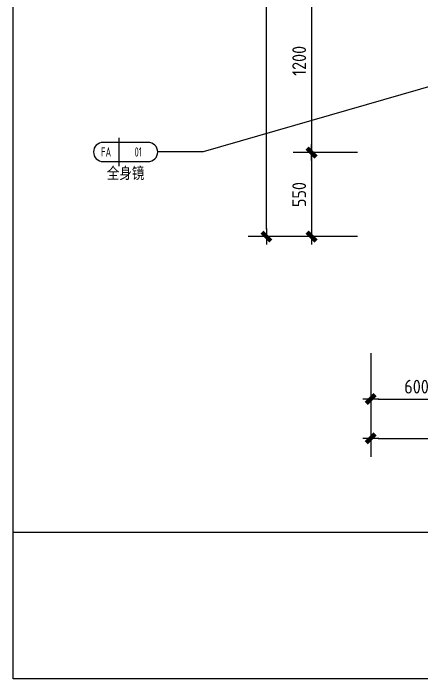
# Model space of a CAD drawing. Extents: x 220391 to 385981, y 332279 to 483868.
# Drawn here: x 243996 to 246667, y 443877 to 448230 of the extents above; entities that cross this region are included whole.
import ezdxf
from ezdxf.enums import TextEntityAlignment as Align

# ---------------------------------------------------------------- set-up
doc = ezdxf.new("R2010")
doc.units = 0
doc.header["$MEASUREMENT"] = 0
doc.layers.add('0-索引文字', color=50, linetype='Continuous')
doc.styles.add('DOM-romans.shx', font='dim.shx')
doc.styles.add('st', font='', dxfattribs={"width": 0.7})
doc.styles.get('st').set_extended_font_data('SimSun')
doc.dimstyles.new('DOM_DIM_1 80', dxfattribs={"dimscale": 60, "dimtxt": 1.5, "dimasz": 0.8, "dimexe": 2, "dimexo": 1.5, "dimgap": 0.6, "dimtad": 1, "dimdec": 0, "dimrnd": 5, "dimzin": 12, "dimdsep": 46, "dimtxsty": 'DOM-romans.shx', "dimblk": 'DOM_Dimension_Tick', "dimcen": 0.125, "dimclrd": 44, "dimclre": 44, "dimclrt": 50, "dimadec": 0, "dimazin": 0, "dimtfac": 1, "dimtdec": 0, "dimtix": 1, "dimtmove": 2, "dimatfit": 3, "dimldrblk": 'DOM_Leader_Arrow', "dimfxl": 0, "dimtvp": 1, "dimtolj": 1, "dimtzin": 0, "dimarcsym": 0})

# ---------------------------------------------------------------- blocks, each defined once
blk = doc.blocks.new('ehrhhh')
at = {"color": 0}
blk.add_line((292356.6, 467829.6), (315961.1, 467829.6), dxfattribs=at)
blk.add_lwpolyline([(292356.6, 474869.8), (315961.1, 474869.8), (315961.1, 466871.5), (292356.6, 466871.5)], close=True, dxfattribs=at)
blk = doc.blocks.new('DOM_Dimension_Tick')
at = {"color": 0, "linetype": 'ByBlock'}
for p, q in [((-1.091, 0), (0, 0)), ((0, 0), (1.091, 0))]:
    blk.add_line(p, q, dxfattribs=at)
at = {"color": 0, "linetype": 'Continuous', "const_width": 0.608}
blk.add_lwpolyline([(-0.61, -0.61), (0.61, 0.61)], dxfattribs=at)
blk = doc.blocks.new('*D915')
at = {"color": 44, "lineweight": -2, "transparency": 16777216}
for p, q in [((246247, 448519.4), (245827, 448519.4)), ((245947, 448471.4), (245947, 447367.4)), ((246247, 447319.4), (245827, 447319.4))]:
    blk.add_line(p, q, dxfattribs=at)
at = {"layer": 'Defpoints', "color": 0, "transparency": 16777216}
for p in [(246933.7, 448519.4), (245947, 447319.4), (246933.7, 447319.4)]:
    blk.add_point(p, dxfattribs=at)
at = {"color": 44, "lineweight": -2, "transparency": 16777216, "xscale": 48, "yscale": 48, "zscale": 48}
for p, rotation in [((245947, 448519.4), 90), ((245947, 447319.4), 270)]:
    blk.add_blockref('DOM_Dimension_Tick', p, dxfattribs=dict(at, rotation=rotation))
at = {"color": 50, "transparency": 16777216, "insert": (245866, 447919.4), "char_height": 90, "attachment_point": 5, "rotation": 90, "style": 'DOM-romans.shx'}
blk.add_mtext('\\A1;1200', dxfattribs=at)
blk = doc.blocks.new('DOM_Leader_Arrow')
at = {"color": 0, "linetype": 'ByBlock'}
blk.add_line((0, 0), (-1.5, 0), dxfattribs=at)
for points in [[(-1.288, 1.003), (-0.895, 1.278), (-0.36, 0), (0, 0)], [(-1.288, -1.003), (-0.895, -1.278), (-0.36, 0), (0, 0)]]:
    blk.add_solid(points, dxfattribs=at)
blk = doc.blocks.new('*D916')
at = {"color": 44, "lineweight": -2, "transparency": 16777216}
for p, q in [((246247, 447319.4), (245827, 447319.4)), ((245947, 447271.4), (245947, 446817.4)), ((246247, 446769.4), (245827, 446769.4))]:
    blk.add_line(p, q, dxfattribs=at)
at = {"layer": 'Defpoints', "color": 0, "transparency": 16777216}
for p in [(246933.7, 447319.4), (245947, 446769.4), (247633.7, 446769.4)]:
    blk.add_point(p, dxfattribs=at)
at = {"color": 44, "lineweight": -2, "transparency": 16777216, "xscale": 48, "yscale": 48, "zscale": 48}
for p, rotation in [((245947, 447319.4), 90), ((245947, 446769.4), 270)]:
    blk.add_blockref('DOM_Dimension_Tick', p, dxfattribs=dict(at, rotation=rotation))
at = {"color": 50, "transparency": 16777216, "insert": (245866, 447044.4), "char_height": 90, "attachment_point": 5, "rotation": 90, "style": 'DOM-romans.shx'}
blk.add_mtext('\\A1;550', dxfattribs=at)
blk = doc.blocks.new('*D917')
at = {"color": 44, "lineweight": -2, "transparency": 16777216}
for p, q in [((245951.7, 450370.9), (245531.7, 450370.9)), ((245651.7, 446817.4), (245651.7, 450322.9)), ((245951.7, 446769.4), (245531.7, 446769.4))]:
    blk.add_line(p, q, dxfattribs=at)
at = {"layer": 'Defpoints', "color": 0, "transparency": 16777216}
for p in [(245651.7, 450370.9), (246205.4, 450370.9), (246205.4, 446769.4)]:
    blk.add_point(p, dxfattribs=at)
at = {"color": 44, "lineweight": -2, "transparency": 16777216, "xscale": 48, "yscale": 48, "zscale": 48}
for p, rotation in [((245651.7, 450370.9), 90), ((245651.7, 446769.4), 270)]:
    blk.add_blockref('DOM_Dimension_Tick', p, dxfattribs=dict(at, rotation=rotation))
at = {"color": 50, "transparency": 16777216, "insert": (245570.7, 448570.1), "char_height": 90, "attachment_point": 5, "rotation": 90, "style": 'DOM-romans.shx'}
blk.add_mtext('\\A1;3600', dxfattribs=at)
blk = doc.blocks.new('*D918')
at = {"color": 44, "lineweight": -2, "transparency": 16777216}
for p, q in [((246333.7, 446006.5), (246333.7, 445586.5)), ((246933.7, 446006.5), (246933.7, 445586.5)), ((246381.7, 445706.5), (246885.7, 445706.5))]:
    blk.add_line(p, q, dxfattribs=at)
at = {"layer": 'Defpoints', "color": 0, "transparency": 16777216}
for p in [(246333.7, 448540.7), (246933.7, 448540.7), (246933.7, 445706.5)]:
    blk.add_point(p, dxfattribs=at)
at = {"color": 44, "lineweight": -2, "transparency": 16777216, "xscale": 48, "yscale": 48, "zscale": 48, "rotation": 180}
blk.add_blockref('DOM_Dimension_Tick', (246333.7, 445706.5), dxfattribs=at)
at = {"color": 44, "lineweight": -2, "transparency": 16777216, "xscale": 48, "yscale": 48, "zscale": 48}
blk.add_blockref('DOM_Dimension_Tick', (246933.7, 445706.5), dxfattribs=at)
at = {"color": 50, "transparency": 16777216, "insert": (246633.7, 445787.5), "char_height": 90, "attachment_point": 5, "style": 'DOM-romans.shx'}
blk.add_mtext('\\A1;600', dxfattribs=at)
blk = doc.blocks.new('*D922')
at = {"color": 44, "lineweight": -2, "transparency": 16777216}
for p, q in [((246333.7, 445706.5), (246333.7, 445328.9)), ((253835, 445706.5), (253835, 445328.9)), ((246381.7, 445448.9), (253787, 445448.9))]:
    blk.add_line(p, q, dxfattribs=at)
at = {"layer": 'Defpoints', "color": 0, "transparency": 16777216}
for p in [(246333.7, 445796.5), (253835, 445796.5), (253835, 445448.9)]:
    blk.add_point(p, dxfattribs=at)
at = {"color": 44, "lineweight": -2, "transparency": 16777216, "xscale": 48, "yscale": 48, "zscale": 48, "rotation": 180}
blk.add_blockref('DOM_Dimension_Tick', (246333.7, 445448.9), dxfattribs=at)
at = {"color": 44, "lineweight": -2, "transparency": 16777216, "xscale": 48, "yscale": 48, "zscale": 48}
blk.add_blockref('DOM_Dimension_Tick', (253835, 445448.9), dxfattribs=at)
at = {"color": 50, "transparency": 16777216, "insert": (250084.4, 445529.9), "char_height": 90, "attachment_point": 5, "style": 'DOM-romans.shx'}
blk.add_mtext('\\A1;7500', dxfattribs=at)
blk = doc.blocks.new('DOM-立面家具标注符号-002')
blk.add_line((0, 3.1), (0, -3.1))
at = {"color": 150}
blk.add_lwpolyline([(-3.4, 2.1, 1), (-3.4, -2.1), (6.4, -2.1, 1), (6.4, 2.1)], format="xyb", close=True, dxfattribs=at)
at = {"style": 'st', "width": 0.8, "flags": 4}
blk.add_attdef('ITEM6', text='', height=2.5, dxfattribs=at).set_placement((-6, 0), align=Align.MIDDLE_RIGHT)
at = {"style": 'DOM-romans.shx', "width": 0.8}
for tag, flags, p in [('NUM1', 12, (-2.75, 0)), ('NUM2', 4, (4.25, 0)), ('NUM4', 4, (1.5, -4.6)), ('NUM5', 4, (1.5, -7.6))]:
    blk.add_attdef(tag, text='', height=2, dxfattribs=dict(at, flags=flags)).set_placement(p, align=Align.MIDDLE)
at = {"style": 'st', "width": 0.8, "flags": 4}
blk.add_attdef('NUM3', text='', height=2.5, dxfattribs=at).set_placement((9, 0), align=Align.MIDDLE_LEFT)
blk.add_attdef('NUM7', text='', height=2.5, dxfattribs=at).set_placement((1.5, -10.85), align=Align.MIDDLE_CENTER)

msp = doc.modelspace()

# ---------------------------------------------------------------- block references
at = {"color": 4}
msp.add_blockref('ehrhhh', (-48360.7, -22995), dxfattribs=at)
at = {"layer": '0-索引文字'}
ref = msp.add_blockref('DOM-立面家具标注符号-002', (244685.3, 447323), dxfattribs=dict(at, xscale=30, yscale=30, zscale=30))
ref.add_attrib('NUM1', 'FA', dxfattribs={"layer": '0', "height": 60, "style": 'DOM-romans.shx', "width": 0.8}).set_placement((244602.8, 447323), align=Align.MIDDLE)
ref.add_attrib('NUM2', '01', dxfattribs={"layer": '0', "height": 60, "style": 'DOM-romans.shx', "width": 0.8}).set_placement((244812.8, 447323), align=Align.MIDDLE)
ref.add_attrib('NUM7', '全身镜', dxfattribs={"layer": '0', "height": 75, "style": 'st', "width": 0.8}).set_placement((244730.3, 447185), align=Align.MIDDLE_CENTER)

# ---------------------------------------------------------------- dimensions: what is measured, and where the dimension line sits
at = {"color": 4}
for base, p1, p2, angle, picture, middle in [((245651.7079, 450370.8566), (246205.3642, 446769.3919), (246205.3642, 450370.8566), 90, '*D917', (245570.7079, 448570.1242)), ((245947, 447319.4), (246933.7, 448519.4), (246933.7, 447319.4), 90, '*D915', (245866, 447919.4)), ((246933.7, 445706.5), (246333.7, 448540.7), (246933.7, 448540.7), 180, '*D918', (246633.7, 445787.5)), ((245947, 446769.4), (246933.7, 447319.4), (247633.7, 446769.4), 90, '*D916', (245866, 447044.4)), ((253835, 445448.9), (246333.7, 445796.5), (253835, 445796.5), 180, '*D922', (250084.4, 445529.9))]:
    dim = msp.add_linear_dim(base=base, p1=p1, p2=p2, angle=angle, dimstyle='DOM_DIM_1 80', dxfattribs=at)
    dim.commit()
    dim.dimension.update_dxf_attribs({"geometry": picture, "text_midpoint": middle})

# ---------------------------------------------------------------- leaders
msp.add_leader([(249240.2, 448478.5), (245238.1, 447323), (244940.3, 447323)], dimstyle='DOM_DIM_1 80', override={"dimgap": 0.6, "dimtad": 0}, dxfattribs=at)

doc.saveas('drawing.dxf')
